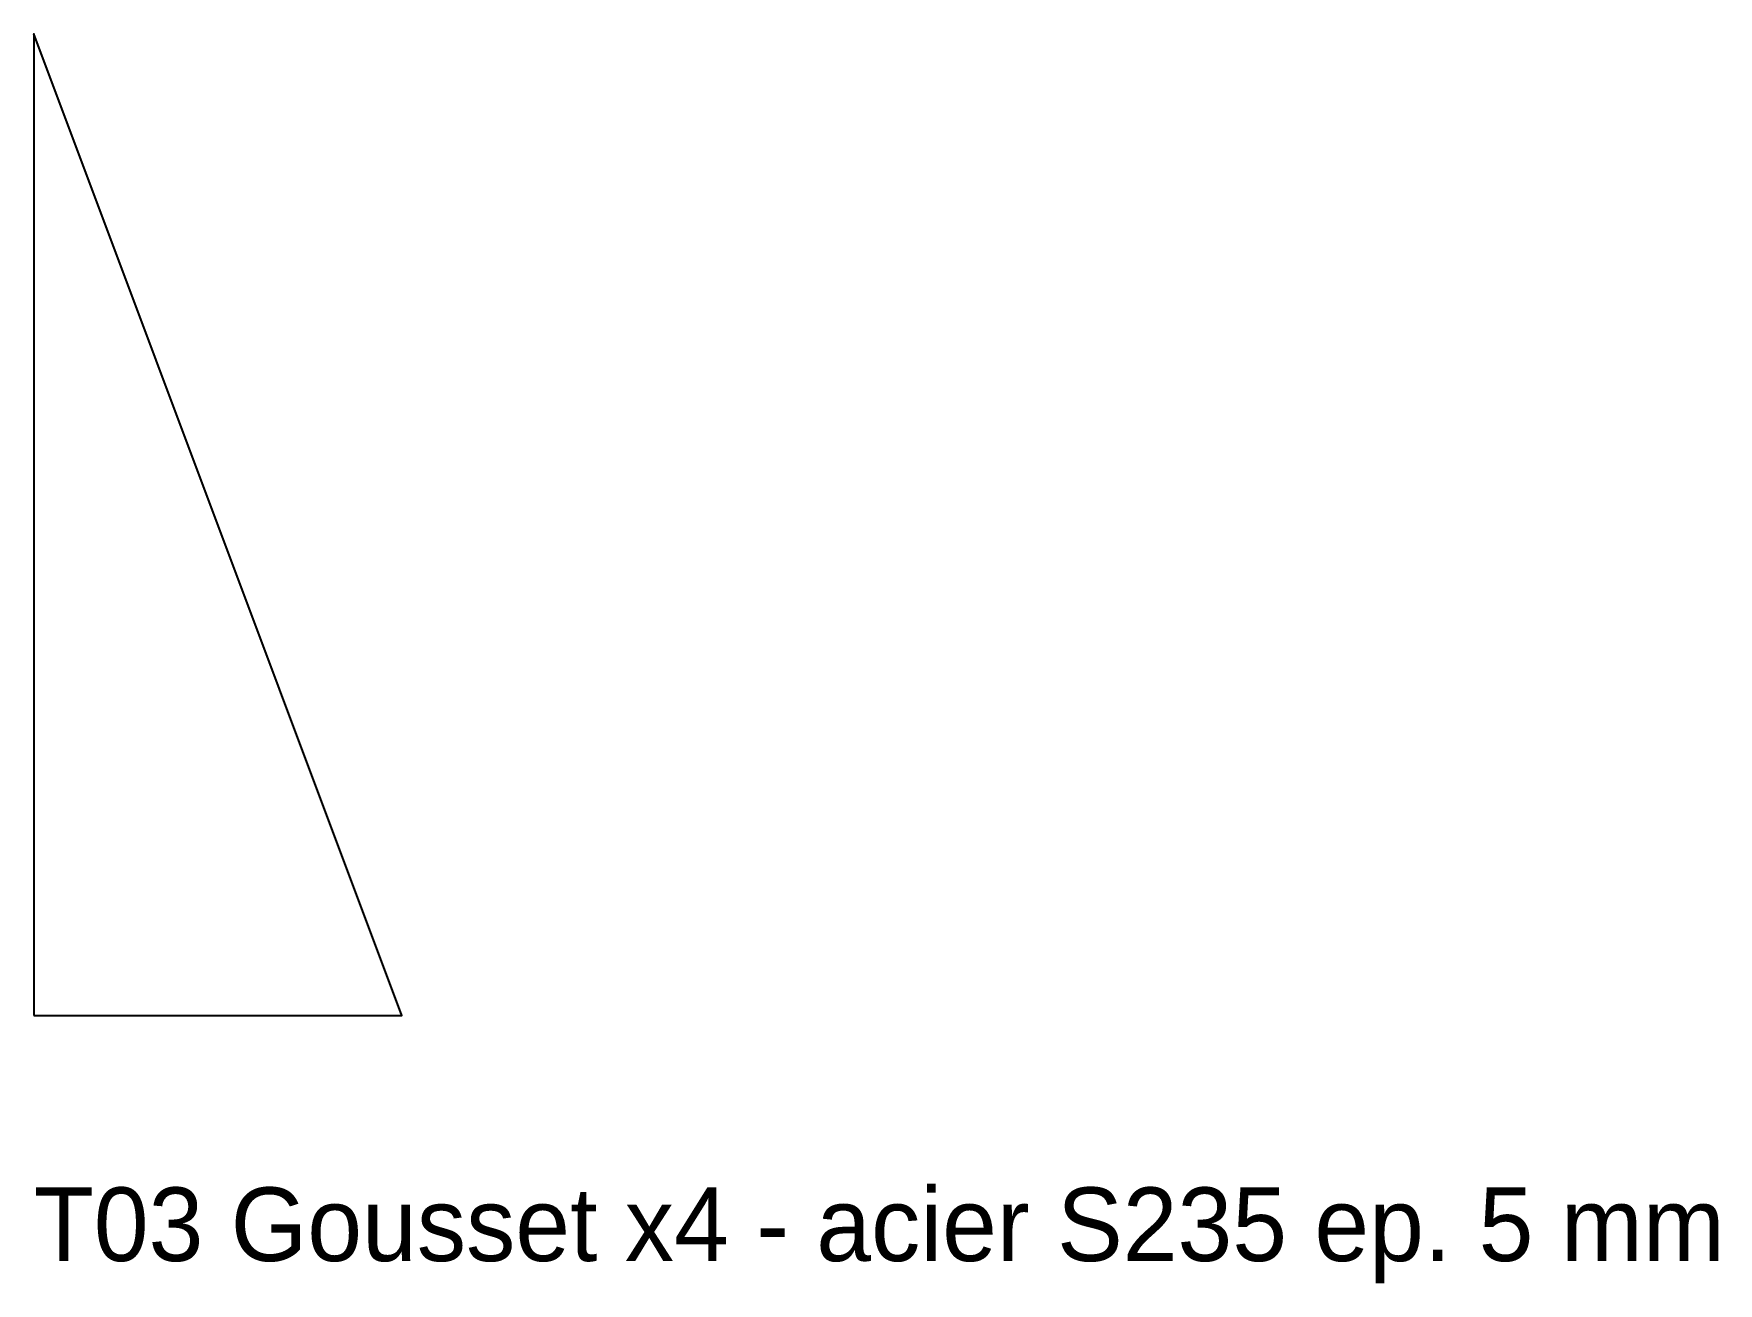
# Model space of a CAD drawing. Header units: millimetres. Extents: x 0 to 68.6, y -10.9 to 40.
import ezdxf

# ---------------------------------------------------------------- set-up
doc = ezdxf.new("R2010")
doc.units = ezdxf.units.MM
doc.layers.add('NOTE', color=7, linetype='Continuous')
doc.layers.add('OUTLINE', color=7, linetype='Continuous')

msp = doc.modelspace()

# ---------------------------------------------------------------- linework, layer by layer
at = {"layer": 'OUTLINE'}
msp.add_lwpolyline([(0, 0), (15, 0), (0, 40)], close=True, dxfattribs=at)

# ---------------------------------------------------------------- texts
at = {"layer": 'NOTE'}
msp.add_text('T03 Gousset x4 - acier S235 ep. 5 mm', height=3, dxfattribs=at).set_placement((0, -10))

doc.saveas('drawing.dxf')
